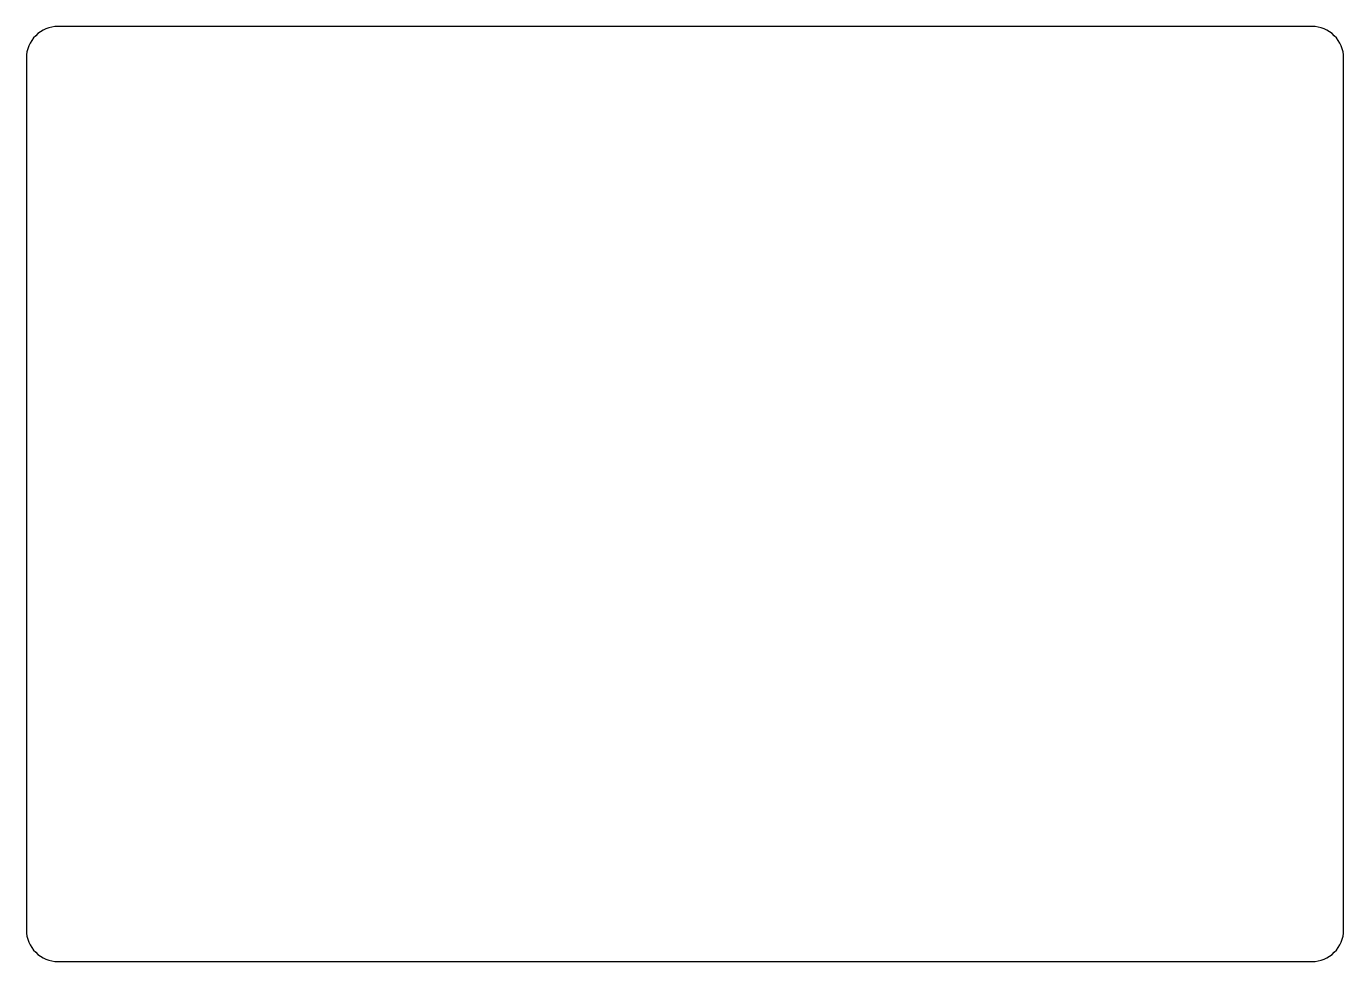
# Model space of a CAD drawing. Header units: millimetres. Extents: x -12.4 to 12.4, y -22.1 to -4.5.
import ezdxf

# ---------------------------------------------------------------- set-up
doc = ezdxf.new("R2010")
doc.units = ezdxf.units.MM
doc.layers.get('0').update_dxf_attribs({"linetype": 'CONTINUOUS'})

msp = doc.modelspace()

# ---------------------------------------------------------------- linework, layer by layer
for p, q in [((-2.5, -4.5), (-11.8, -4.5)), ((2.5, -4.5), (-2.5, -4.5)), ((11.8, -4.5), (2.5, -4.5)), ((-12.4, -5.1), (-12.4, -21.5)), ((12.4, -21.5), (12.4, -5.1)), ((-11.8, -22.1), (11.8, -22.1))]:
    msp.add_line(p, q)
for centre, start, end in [((-11.8, -5.1), 90, 180), ((11.8, -5.1), 0, 90), ((-11.8, -21.5), 180, 270), ((11.8, -21.5), -90, 0)]:
    msp.add_arc(centre, 0.6, start, end)

doc.saveas('drawing.dxf')
